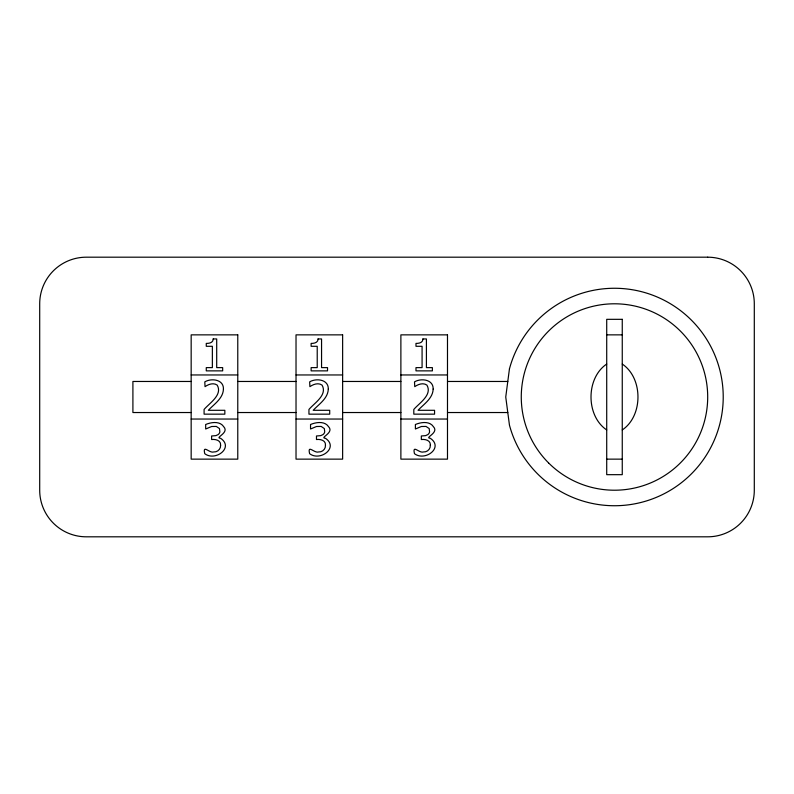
<?xml version="1.0" encoding="UTF-8"?>
<svg xmlns="http://www.w3.org/2000/svg" width="794" height="794" viewBox="0 0 794 794"><rect width="100%" height="100%" fill="white"/><g stroke="black" fill="none" stroke-linecap="round" stroke-linejoin="round"><path stroke-width="1.19" d="M606.715 364.049C585.774 378.073 585.774 415.927 606.715 429.951M622.258 429.951C643.2 415.927 643.2 378.073 622.258 364.049M606.715 334.86L622.258 334.86M191.165 374.957L237.773 374.957M296.023 374.957L342.631 374.957M400.881 374.957L447.488 374.957M191.165 381.467L132.906 381.467L132.906 412.533L191.165 412.533M237.773 381.467L296.023 381.467M342.631 381.467L400.881 381.467M447.488 381.467L507.793 381.467M237.773 412.533L296.023 412.533M342.631 412.533L400.881 412.533M447.488 412.533L507.793 412.533M191.165 419.043L237.773 419.043M296.023 419.043L342.631 419.043M400.881 419.043L447.488 419.043M606.715 459.14L622.258 459.14M220.613 445.255C220.871 449.057 217.477 452.282 213.675 451.965C209.408 453.434 202.47 443.975 204.753 453.692C215.293 461.771 234.329 447.568 220.603 438.288C214.102 437.911 229.605 432.948 223.779 426.795C219.968 420.84 211.283 422.14 205.676 424.492L205.676 428.998L211.67 426.497L216.315 426.438L219.481 428.581L219.859 431.867A4.377 4.377 0 0 1 218.072 434.616L215.879 435.638L211.621 435.985L211.621 439.529C215.482 439.013 221.109 440.323 220.613 445.255M325.471 445.255C325.729 449.057 322.334 452.282 318.533 451.965C314.275 453.434 307.338 443.975 309.61 453.692C320.161 461.771 339.197 447.568 325.461 438.288C318.96 437.911 334.463 432.948 328.647 426.795C324.825 420.84 316.151 422.14 310.543 424.492L310.543 428.998L316.528 426.497L321.183 426.438L324.339 428.581L324.716 431.867A4.377 4.377 0 0 1 322.93 434.616L320.736 435.638L316.478 435.985L316.478 439.529C320.339 439.013 325.967 440.323 325.471 445.255M430.328 445.255C430.596 449.057 427.192 452.282 423.391 451.965C419.133 453.434 412.195 443.975 414.478 453.692C425.018 461.771 444.054 447.568 430.318 438.288C423.817 437.911 439.32 432.948 433.504 426.795C429.683 420.84 421.009 422.14 415.401 424.492L415.401 428.998L421.386 426.497L426.041 426.438L429.197 428.581L429.574 431.867A4.377 4.377 0 0 1 427.787 434.616L425.594 435.638L421.336 435.985L421.336 439.529C425.197 439.013 430.824 440.323 430.328 445.255M223.442 389.1C223.074 398.499 214.152 404.086 208.316 410.3L224.841 410.3L224.841 414.16L204.088 414.16L204.088 409.446C209.586 402.975 222.856 394.916 217.189 385.1C213.437 382.44 208.445 384.266 205.041 386.658L204.792 381.864C211.393 377.904 223.819 379.393 223.442 389.1M328.299 389.1C327.942 398.499 319.009 404.086 313.173 410.3L329.709 410.3L329.709 414.16L308.945 414.16L308.945 409.446C314.444 402.975 327.714 394.916 322.046 385.1C318.295 382.44 313.302 384.266 309.898 386.658L309.65 381.864C316.25 377.904 328.676 379.393 328.299 389.1M433.167 389.1C432.799 398.499 423.867 404.086 418.031 410.3L434.566 410.3L434.566 414.16L413.803 414.16L413.803 409.446C419.301 402.975 432.571 394.916 426.904 385.1C423.162 382.44 418.17 384.266 414.756 386.658L414.508 381.864C421.108 377.904 433.544 379.393 433.167 389.1M509.45 368.853L505.748 397L509.45 425.147A108.748 108.748 0 0 0 676.855 486.077A108.748 108.748 0 0 0 676.855 307.923A108.748 108.748 0 0 0 509.45 368.853M213.199 338.949C213.288 342.7 209.209 343.524 206.271 343.395L206.271 346.303L212.365 346.303L212.365 367.622L206.271 367.622L206.271 370.867L222.667 370.867L222.667 367.622L216.702 367.622L216.702 338.949L213.199 338.949M318.057 338.949C318.146 342.7 314.067 343.524 311.129 343.395L311.129 346.303L317.223 346.303L317.223 367.622L311.129 367.622L311.129 370.867L327.525 370.867L327.525 367.622L321.56 367.622L321.56 338.949L318.057 338.949M422.924 338.949C423.004 342.7 418.924 343.524 415.987 343.395L415.987 346.303L422.08 346.303L422.08 367.622L415.987 367.622L415.987 370.867L432.383 370.867L432.383 367.622L426.418 367.622L426.418 338.949L422.924 338.949M707.692 257.187L86.308 257.187A46.608 46.608 0 0 0 39.7 303.794L39.7 490.206A46.608 46.608 0 0 0 86.308 536.813L707.692 536.813A46.608 46.608 0 0 0 754.3 490.206L754.3 303.794A46.608 46.608 0 0 0 707.692 257.187M622.258 319.327L606.715 319.327L606.715 474.673L622.258 474.673L622.258 319.327M237.773 334.86L191.165 334.86L191.165 459.14L237.773 459.14L237.773 334.86M342.631 334.86L296.023 334.86L296.023 459.14L342.631 459.14L342.631 334.86M447.488 334.86L400.881 334.86L400.881 459.14L447.488 459.14L447.488 334.86M548.575 462.912A93.206 93.206 0 0 0 704.516 421.128A93.206 93.206 0 0 0 590.359 306.97A93.206 93.206 0 0 0 548.575 462.912"/></g></svg>
